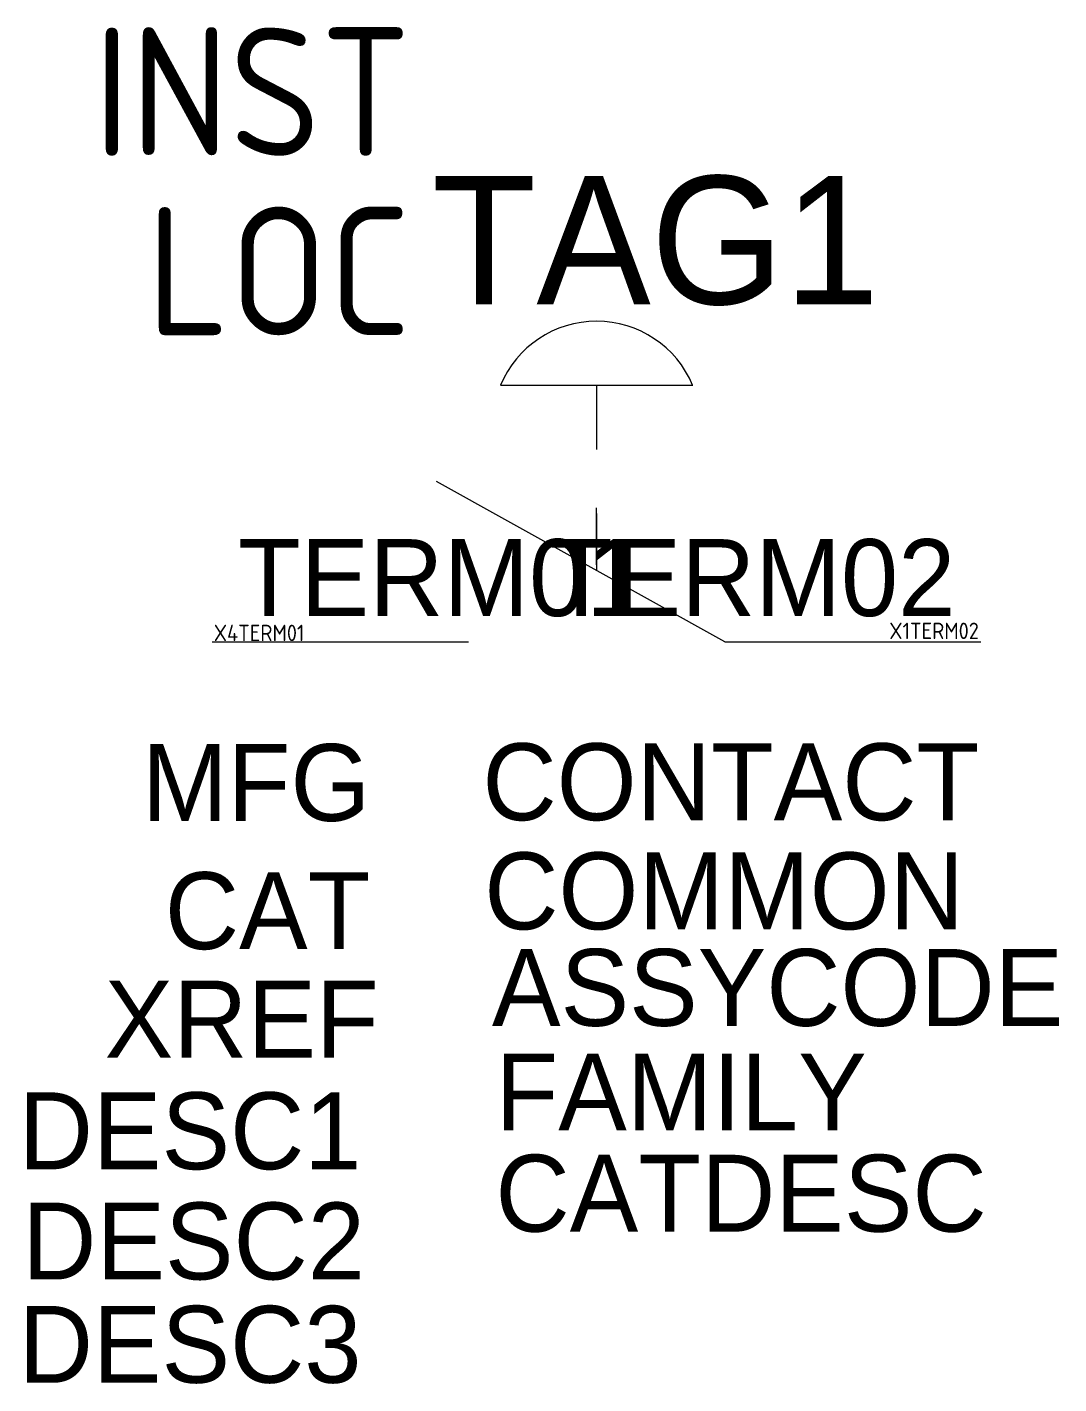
# Model space of a CAD drawing. Extents: x -20.6 to -0.5, y -10.3 to 16.1.
import ezdxf
from ezdxf.enums import TextEntityAlignment as Align

# ---------------------------------------------------------------- set-up
doc = ezdxf.new("R2010")
doc.units = 0
doc.header["$MEASUREMENT"] = 0
doc.styles.add('WD_IEC', font='isocp2.shx', dxfattribs={"width": 0.9, "height": 4})

msp = doc.modelspace()

# ---------------------------------------------------------------- linework, layer by layer
for p, q in [((-11.397, 9.141), (-7.647, 9.141)), ((-9.522, 9.141), (-9.522, 7.891)), ((-7.022, 4.141), (-12.647, 7.266)), ((-9.522, 5.641), (-9.522, 6.752)), ((-9.522, 6.641), (-9.522, 5.53)), ((-17.022, 4.141), (-12.022, 4.141)), ((-7.022, 4.141), (-2.022, 4.141))]:
    msp.add_line(p, q)
msp.add_arc((-9.522, 8.36), 2.031, 22.6199, 157.3801)

# ---------------------------------------------------------------- texts
at = {"style": 'WD_IEC', "flags": 1}
for tag, height, p in [('INST', 2.5, (-13.143, 13.618)), ('LOC', 2.5, (-13.143, 10.118)), ('X1TERM02', 0.32, (-2.064, 4.192))]:
    msp.add_attdef(tag, text='', height=height, dxfattribs=at).set_placement(p, align=Align.RIGHT)
for tag, p, s, height in [('TAG1', (-12.738, 10.723), 'S', 2.5), ('TERM01', (-16.521, 4.641), '3', 1.5)]:
    msp.add_attdef(tag, p, s, height=height)
msp.add_attdef('TERM02', text='4', height=1.5).set_placement((-2.522, 4.641), align=Align.RIGHT)
msp.add_attdef('X4TERM01', (-16.991, 4.152), '', height=0.32, dxfattribs=at)
at = {"flags": 1}
for tag, p in [('MFG', (-13.934, 0.645)), ('CAT', (-13.934, -1.855)), ('DESC1', (-14.109, -6.148)), ('DESC2', (-14.041, -8.297)), ('DESC3', (-14.109, -10.312))]:
    msp.add_attdef(tag, text='', height=1.5, dxfattribs=at).set_placement(p, align=Align.RIGHT)
for tag, p, s in [('CONTACT', (-11.749, 0.659), 'NO'), ('COMMON', (-11.714, -1.469), '02'), ('ASSYCODE', (-11.563, -3.352), ''), ('FAMILY', (-11.495, -5.392), 'PB_ACKO'), ('CATDESC', (-11.495, -7.365), '')]:
    msp.add_attdef(tag, p, s, height=1.5, dxfattribs=at)
at = {"lineweight": 15, "flags": 1}
msp.add_attdef('XREF', text='', height=1.5, dxfattribs=at).set_placement((-13.771, -3.97), align=Align.RIGHT)

doc.saveas('drawing.dxf')
